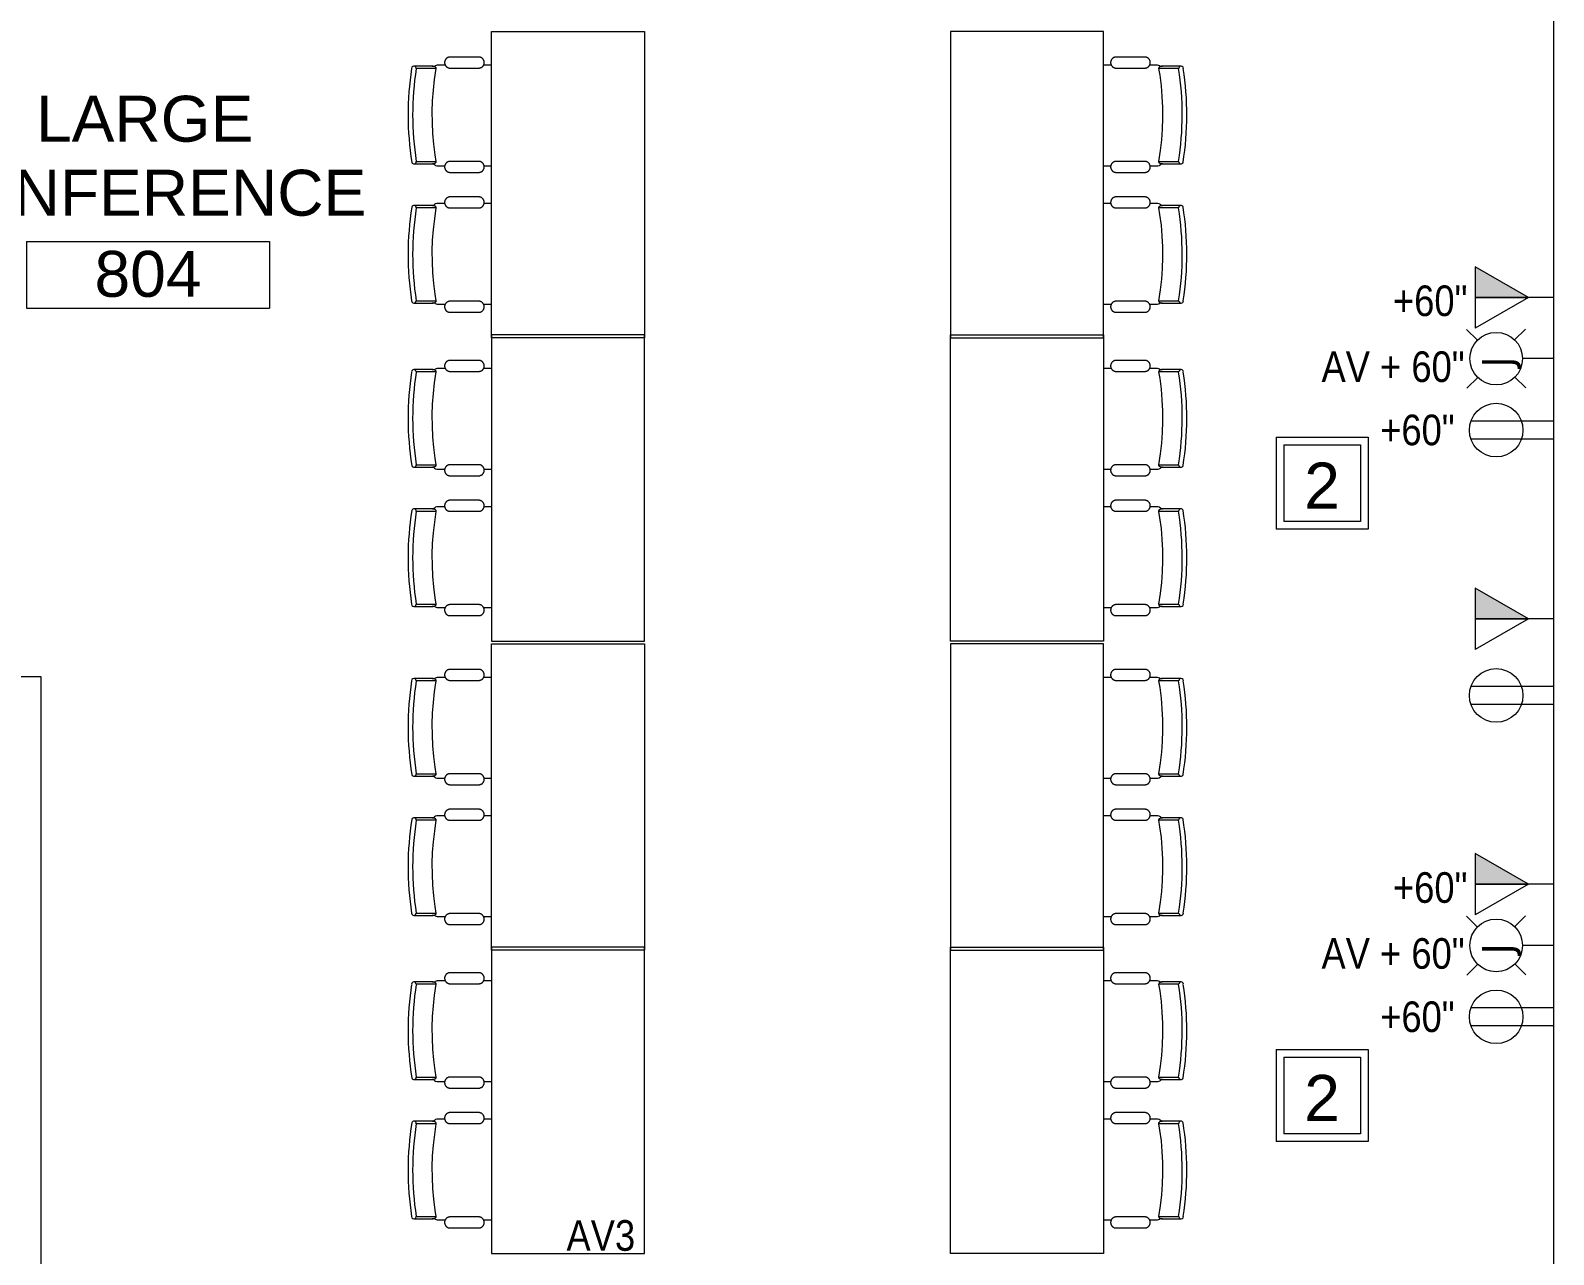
# Model space of a CAD drawing. Header units: inches. Extents: x 1 to 4637, y -664 to 702.
# Drawn here: x 3027.7 to 3326.3, y -540.5 to -300.6 of the extents above; entities that cross this region are included whole.
import ezdxf

# ---------------------------------------------------------------- set-up
doc = ezdxf.new("R2010")
doc.units = ezdxf.units.IN
doc.header["$MEASUREMENT"] = 0
for name, color, linetype, lineweight in [('A-ANNO-NOTE', 131, 'Continuous', 20), ('A-AREA-IDEN', 2, 'Continuous', 20), ('E-COMM-IDEN', 2, 'Continuous', 9), ('E-ELEC-FIXT-IDEN', 2, 'Continuous', 9), ('I-FURN', 30, 'Continuous', 9), ('I-WALL', 2, 'Continuous', 9)]:
    doc.layers.add(name, color=color, linetype=linetype, lineweight=lineweight)
doc.styles.add('Arial', font='arial.ttf', dxfattribs={"height": 9})
doc.styles.add('Arial_2', font='arial.ttf', dxfattribs={"width": 0.85, "height": 6})
doc.styles.add('Tahoma', font='tahoma.ttf', dxfattribs={"height": 6})

# ---------------------------------------------------------------- blocks, each defined once
blk = doc.blocks.new('Combo - Training Table Chairs - 60x30 - Combo - Training Table Chairs - 60x30-1933845-New Construction - Tel_Data_Elec Plan')
at = {"layer": 'I-FURN'}
for p, q in [((-30, -15), (-30, 15)), ((-30, 15), (30, 15)), ((30, 15), (30, -15)), ((30, -15), (-30, -15)), ((-25.01, -17.49), (-25.01, -23.1)), ((-23.41, -15), (-23.41, -16.54)), ((-22.84, -23.1), (-22.84, -17.49)), ((-4.56, -17.49), (-4.56, -23.1)), ((-3.67, -16.43), (-3.67, -15)), ((-2.4, -23.1), (-2.4, -17.49)), ((2.4, -17.49), (2.4, -23.1)), ((3.67, -15), (3.67, -16.43)), ((4.56, -23.1), (4.56, -17.49)), ((22.84, -17.49), (22.84, -23.1)), ((23.41, -16.54), (23.41, -15)), ((25.01, -23.1), (25.01, -17.49)), ((-23.41, -24.04), (-23.41, -25.41)), ((-22.74, -25.89), (-22.74, -29.75)), ((-4.57, -29.74), (-4.57, -25.87)), ((-3.67, -25.41), (-3.67, -24.16)), ((3.67, -24.16), (3.67, -25.41)), ((4.57, -25.87), (4.57, -29.74)), ((22.74, -29.75), (22.74, -25.89)), ((23.41, -25.41), (23.41, -24.04))]:
    blk.add_line(p, q, dxfattribs=at)
at = {"layer": 'I-FURN', "flags": 128}
for points in [[(-22.84, -17.49), (-22.84, -17.45), (-22.85, -17.4), (-22.85, -17.36), (-22.86, -17.32), (-22.87, -17.27), (-22.87, -17.23), (-22.89, -17.19), (-22.9, -17.15), (-22.91, -17.11), (-22.93, -17.07), (-22.95, -17.03), (-22.97, -16.99), (-22.99, -16.95), (-23.01, -16.91), (-23.03, -16.88), (-23.06, -16.84), (-23.08, -16.81), (-23.11, -16.78), (-23.14, -16.74), (-23.17, -16.71), (-23.2, -16.68), (-23.24, -16.65), (-23.27, -16.63), (-23.31, -16.6), (-23.34, -16.58), (-23.38, -16.56), (-23.42, -16.53), (-23.46, -16.51), (-23.49, -16.5), (-23.53, -16.48), (-23.58, -16.46), (-23.62, -16.45), (-23.66, -16.44), (-23.7, -16.43), (-23.74, -16.42), (-23.79, -16.42), (-23.83, -16.41), (-23.87, -16.41), (-23.92, -16.41), (-23.96, -16.41), (-24, -16.41), (-24.05, -16.41), (-24.09, -16.42), (-24.13, -16.43), (-24.17, -16.43), (-24.22, -16.45), (-24.26, -16.46), (-24.3, -16.47), (-24.34, -16.49), (-24.38, -16.5), (-24.42, -16.52), (-24.46, -16.54), (-24.49, -16.57), (-24.53, -16.59), (-24.57, -16.61), (-24.6, -16.64), (-24.63, -16.67), (-24.67, -16.7), (-24.7, -16.73), (-24.73, -16.76), (-24.76, -16.79), (-24.78, -16.82), (-24.81, -16.86), (-24.83, -16.89), (-24.86, -16.93), (-24.88, -16.97), (-24.9, -17.01), (-24.92, -17.05), (-24.93, -17.09), (-24.95, -17.13), (-24.96, -17.17), (-24.97, -17.21), (-24.99, -17.25), (-24.99, -17.29), (-25, -17.34), (-25.01, -17.38), (-25.01, -17.42), (-25.01, -17.47), (-25.01, -17.49)], [(-2.4, -17.49), (-2.4, -17.45), (-2.4, -17.4), (-2.41, -17.36), (-2.41, -17.32), (-2.42, -17.28), (-2.43, -17.23), (-2.44, -17.19), (-2.45, -17.15), (-2.47, -17.11), (-2.49, -17.07), (-2.5, -17.03), (-2.52, -16.99), (-2.54, -16.95), (-2.57, -16.92), (-2.59, -16.88), (-2.61, -16.84), (-2.64, -16.81), (-2.67, -16.78), (-2.7, -16.74), (-2.73, -16.71), (-2.76, -16.68), (-2.79, -16.66), (-2.83, -16.63), (-2.86, -16.6), (-2.9, -16.58), (-2.93, -16.56), (-2.97, -16.54), (-3.01, -16.52), (-3.05, -16.5), (-3.09, -16.48), (-3.13, -16.47), (-3.17, -16.45), (-3.21, -16.44), (-3.26, -16.43), (-3.3, -16.42), (-3.34, -16.42), (-3.38, -16.41), (-3.43, -16.41), (-3.47, -16.41), (-3.51, -16.41), (-3.56, -16.41), (-3.6, -16.41), (-3.64, -16.42), (-3.69, -16.43), (-3.73, -16.44), (-3.77, -16.45), (-3.81, -16.46), (-3.85, -16.47), (-3.89, -16.49), (-3.93, -16.51), (-3.97, -16.52), (-4.01, -16.55), (-4.05, -16.57), (-4.08, -16.59), (-4.12, -16.62), (-4.15, -16.64), (-4.19, -16.67), (-4.22, -16.7), (-4.25, -16.73), (-4.28, -16.76), (-4.31, -16.79), (-4.34, -16.83), (-4.36, -16.86), (-4.39, -16.9), (-4.41, -16.93), (-4.43, -16.97), (-4.45, -17.01), (-4.47, -17.05), (-4.49, -17.09), (-4.5, -17.13), (-4.52, -17.17), (-4.53, -17.21), (-4.54, -17.25), (-4.55, -17.29), (-4.55, -17.34), (-4.56, -17.38), (-4.56, -17.42), (-4.56, -17.47), (-4.56, -17.49)], [(4.56, -17.49), (4.56, -17.45), (4.56, -17.4), (4.56, -17.36), (4.55, -17.32), (4.54, -17.28), (4.53, -17.23), (4.52, -17.19), (4.51, -17.15), (4.49, -17.11), (4.48, -17.07), (4.46, -17.03), (4.44, -16.99), (4.42, -16.95), (4.4, -16.92), (4.38, -16.88), (4.35, -16.84), (4.32, -16.81), (4.3, -16.78), (4.27, -16.74), (4.24, -16.71), (4.2, -16.68), (4.17, -16.66), (4.14, -16.63), (4.1, -16.6), (4.07, -16.58), (4.03, -16.56), (3.99, -16.54), (3.95, -16.52), (3.91, -16.5), (3.87, -16.48), (3.83, -16.47), (3.79, -16.45), (3.75, -16.44), (3.71, -16.43), (3.67, -16.42), (3.62, -16.42), (3.58, -16.41), (3.54, -16.41), (3.49, -16.41), (3.45, -16.41), (3.41, -16.41), (3.36, -16.41), (3.32, -16.42), (3.28, -16.43), (3.24, -16.44), (3.19, -16.45), (3.15, -16.46), (3.11, -16.47), (3.07, -16.49), (3.03, -16.51), (2.99, -16.52), (2.95, -16.55), (2.92, -16.57), (2.88, -16.59), (2.85, -16.62), (2.81, -16.64), (2.78, -16.67), (2.75, -16.7), (2.71, -16.73), (2.68, -16.76), (2.66, -16.79), (2.63, -16.83), (2.6, -16.86), (2.58, -16.9), (2.55, -16.93), (2.53, -16.97), (2.51, -17.01), (2.49, -17.05), (2.48, -17.09), (2.46, -17.13), (2.45, -17.17), (2.44, -17.21), (2.43, -17.25), (2.42, -17.29), (2.41, -17.34), (2.41, -17.38), (2.4, -17.42), (2.4, -17.47), (2.4, -17.49)], [(25.01, -17.49), (25.01, -17.45), (25.01, -17.4), (25, -17.36), (25, -17.32), (24.99, -17.27), (24.98, -17.23), (24.97, -17.19), (24.96, -17.15), (24.94, -17.11), (24.93, -17.07), (24.91, -17.03), (24.89, -16.99), (24.87, -16.95), (24.85, -16.91), (24.82, -16.88), (24.8, -16.84), (24.77, -16.81), (24.74, -16.78), (24.71, -16.74), (24.68, -16.71), (24.65, -16.68), (24.62, -16.65), (24.58, -16.63), (24.55, -16.6), (24.51, -16.58), (24.48, -16.56), (24.44, -16.53), (24.4, -16.51), (24.36, -16.5), (24.32, -16.48), (24.28, -16.46), (24.24, -16.45), (24.2, -16.44), (24.15, -16.43), (24.11, -16.42), (24.07, -16.42), (24.03, -16.41), (23.98, -16.41), (23.94, -16.41), (23.9, -16.41), (23.85, -16.41), (23.81, -16.41), (23.77, -16.42), (23.72, -16.43), (23.68, -16.43), (23.64, -16.45), (23.6, -16.46), (23.56, -16.47), (23.52, -16.49), (23.48, -16.5), (23.44, -16.52), (23.4, -16.54), (23.36, -16.57), (23.33, -16.59), (23.29, -16.61), (23.26, -16.64), (23.22, -16.67), (23.19, -16.7), (23.16, -16.73), (23.13, -16.76), (23.1, -16.79), (23.07, -16.82), (23.05, -16.86), (23.02, -16.89), (23, -16.93), (22.98, -16.97), (22.96, -17.01), (22.94, -17.05), (22.92, -17.09), (22.91, -17.13), (22.89, -17.17), (22.88, -17.21), (22.87, -17.25), (22.86, -17.29), (22.85, -17.34), (22.85, -17.38), (22.85, -17.42), (22.84, -17.47), (22.84, -17.49)], [(-25.01, -23.1), (-25.01, -23.14), (-25.01, -23.19), (-25, -23.23), (-25, -23.27), (-24.99, -23.31), (-24.98, -23.36), (-24.97, -23.4), (-24.96, -23.44), (-24.94, -23.48), (-24.93, -23.52), (-24.91, -23.56), (-24.89, -23.6), (-24.87, -23.64), (-24.85, -23.67), (-24.82, -23.71), (-24.8, -23.75), (-24.77, -23.78), (-24.74, -23.81), (-24.71, -23.85), (-24.68, -23.88), (-24.65, -23.91), (-24.62, -23.93), (-24.58, -23.96), (-24.55, -23.99), (-24.51, -24.01), (-24.48, -24.03), (-24.44, -24.05), (-24.4, -24.07), (-24.36, -24.09), (-24.32, -24.11), (-24.28, -24.12), (-24.24, -24.14), (-24.2, -24.15), (-24.15, -24.16), (-24.11, -24.17), (-24.07, -24.17), (-24.03, -24.18), (-23.98, -24.18), (-23.94, -24.18), (-23.9, -24.18), (-23.85, -24.18), (-23.81, -24.18), (-23.77, -24.17), (-23.72, -24.16), (-23.68, -24.15), (-23.64, -24.14), (-23.6, -24.13), (-23.56, -24.12), (-23.52, -24.1), (-23.48, -24.08), (-23.44, -24.07), (-23.4, -24.04), (-23.36, -24.02), (-23.33, -24), (-23.29, -23.97), (-23.26, -23.95), (-23.22, -23.92), (-23.19, -23.89), (-23.16, -23.86), (-23.13, -23.83), (-23.1, -23.8), (-23.07, -23.76), (-23.05, -23.73), (-23.02, -23.69), (-23, -23.66), (-22.98, -23.62), (-22.96, -23.58), (-22.94, -23.54), (-22.92, -23.5), (-22.91, -23.46), (-22.89, -23.42), (-22.88, -23.38), (-22.87, -23.34), (-22.86, -23.29), (-22.85, -23.25), (-22.85, -23.21), (-22.85, -23.17), (-22.84, -23.12), (-22.84, -23.1)], [(-4.56, -23.1), (-4.56, -23.14), (-4.56, -23.18), (-4.56, -23.23), (-4.55, -23.27), (-4.54, -23.31), (-4.53, -23.36), (-4.52, -23.4), (-4.51, -23.44), (-4.49, -23.48), (-4.48, -23.52), (-4.46, -23.56), (-4.44, -23.6), (-4.42, -23.64), (-4.4, -23.67), (-4.38, -23.71), (-4.35, -23.74), (-4.32, -23.78), (-4.3, -23.81), (-4.27, -23.84), (-4.24, -23.87), (-4.2, -23.9), (-4.17, -23.93), (-4.14, -23.96), (-4.1, -23.98), (-4.07, -24.01), (-4.03, -24.03), (-3.99, -24.05), (-3.95, -24.07), (-3.91, -24.09), (-3.87, -24.11), (-3.83, -24.12), (-3.79, -24.14), (-3.75, -24.15), (-3.71, -24.16), (-3.67, -24.16), (-3.62, -24.17), (-3.58, -24.18), (-3.54, -24.18), (-3.49, -24.18), (-3.45, -24.18), (-3.41, -24.18), (-3.36, -24.17), (-3.32, -24.17), (-3.28, -24.16), (-3.24, -24.15), (-3.19, -24.14), (-3.15, -24.13), (-3.11, -24.12), (-3.07, -24.1), (-3.03, -24.08), (-2.99, -24.06), (-2.95, -24.04), (-2.92, -24.02), (-2.88, -24), (-2.85, -23.97), (-2.81, -23.95), (-2.78, -23.92), (-2.75, -23.89), (-2.71, -23.86), (-2.68, -23.83), (-2.66, -23.8), (-2.63, -23.76), (-2.6, -23.73), (-2.58, -23.69), (-2.55, -23.66), (-2.53, -23.62), (-2.51, -23.58), (-2.49, -23.54), (-2.48, -23.5), (-2.46, -23.46), (-2.45, -23.42), (-2.44, -23.38), (-2.43, -23.34), (-2.42, -23.29), (-2.41, -23.25), (-2.41, -23.21), (-2.4, -23.16), (-2.4, -23.12), (-2.4, -23.1)], [(2.4, -23.1), (2.4, -23.14), (2.4, -23.18), (2.41, -23.23), (2.41, -23.27), (2.42, -23.31), (2.43, -23.36), (2.44, -23.4), (2.45, -23.44), (2.47, -23.48), (2.49, -23.52), (2.5, -23.56), (2.52, -23.6), (2.54, -23.64), (2.57, -23.67), (2.59, -23.71), (2.61, -23.74), (2.64, -23.78), (2.67, -23.81), (2.7, -23.84), (2.73, -23.87), (2.76, -23.9), (2.79, -23.93), (2.83, -23.96), (2.86, -23.98), (2.9, -24.01), (2.93, -24.03), (2.97, -24.05), (3.01, -24.07), (3.05, -24.09), (3.09, -24.11), (3.13, -24.12), (3.17, -24.14), (3.21, -24.15), (3.26, -24.16), (3.3, -24.16), (3.34, -24.17), (3.38, -24.18), (3.43, -24.18), (3.47, -24.18), (3.51, -24.18), (3.56, -24.18), (3.6, -24.17), (3.64, -24.17), (3.69, -24.16), (3.73, -24.15), (3.77, -24.14), (3.81, -24.13), (3.85, -24.12), (3.89, -24.1), (3.93, -24.08), (3.97, -24.06), (4.01, -24.04), (4.05, -24.02), (4.08, -24), (4.12, -23.97), (4.15, -23.95), (4.19, -23.92), (4.22, -23.89), (4.25, -23.86), (4.28, -23.83), (4.31, -23.8), (4.34, -23.76), (4.36, -23.73), (4.39, -23.69), (4.41, -23.66), (4.43, -23.62), (4.45, -23.58), (4.47, -23.54), (4.49, -23.5), (4.5, -23.46), (4.52, -23.42), (4.53, -23.38), (4.54, -23.34), (4.55, -23.29), (4.55, -23.25), (4.56, -23.21), (4.56, -23.16), (4.56, -23.12), (4.56, -23.1)], [(22.84, -23.1), (22.84, -23.14), (22.85, -23.19), (22.85, -23.23), (22.86, -23.27), (22.87, -23.31), (22.87, -23.36), (22.89, -23.4), (22.9, -23.44), (22.91, -23.48), (22.93, -23.52), (22.95, -23.56), (22.97, -23.6), (22.99, -23.64), (23.01, -23.67), (23.03, -23.71), (23.06, -23.75), (23.08, -23.78), (23.11, -23.81), (23.14, -23.85), (23.17, -23.88), (23.2, -23.91), (23.24, -23.93), (23.27, -23.96), (23.31, -23.99), (23.34, -24.01), (23.38, -24.03), (23.42, -24.05), (23.46, -24.07), (23.49, -24.09), (23.53, -24.11), (23.58, -24.12), (23.62, -24.14), (23.66, -24.15), (23.7, -24.16), (23.74, -24.17), (23.79, -24.17), (23.83, -24.18), (23.87, -24.18), (23.92, -24.18), (23.96, -24.18), (24, -24.18), (24.05, -24.18), (24.09, -24.17), (24.13, -24.16), (24.17, -24.15), (24.22, -24.14), (24.26, -24.13), (24.3, -24.12), (24.34, -24.1), (24.38, -24.08), (24.42, -24.07), (24.46, -24.04), (24.49, -24.02), (24.53, -24), (24.57, -23.97), (24.6, -23.95), (24.63, -23.92), (24.67, -23.89), (24.7, -23.86), (24.73, -23.83), (24.76, -23.8), (24.78, -23.76), (24.81, -23.73), (24.83, -23.69), (24.86, -23.66), (24.88, -23.62), (24.9, -23.58), (24.92, -23.54), (24.93, -23.5), (24.95, -23.46), (24.96, -23.42), (24.97, -23.38), (24.99, -23.34), (24.99, -23.29), (25, -23.25), (25.01, -23.21), (25.01, -23.17), (25.01, -23.12), (25.01, -23.1)], [(-23.25, -26.4), (-23.25, -26.38), (-23.25, -26.36), (-23.24, -26.34), (-23.24, -26.32), (-23.24, -26.3), (-23.23, -26.28), (-23.23, -26.26), (-23.22, -26.24), (-23.22, -26.22), (-23.21, -26.2), (-23.2, -26.18), (-23.19, -26.16), (-23.18, -26.14), (-23.17, -26.13), (-23.16, -26.11), (-23.15, -26.09), (-23.13, -26.08), (-23.12, -26.06), (-23.11, -26.05), (-23.09, -26.03), (-23.08, -26.02), (-23.06, -26), (-23.05, -25.99), (-23.03, -25.98), (-23.01, -25.97), (-23, -25.96), (-22.98, -25.95), (-22.96, -25.94), (-22.94, -25.93), (-22.92, -25.92), (-22.91, -25.92), (-22.89, -25.91), (-22.87, -25.9), (-22.85, -25.9), (-22.83, -25.9), (-22.81, -25.89), (-22.79, -25.89), (-22.77, -25.89), (-22.75, -25.89), (-22.74, -25.89)], [(-23.25, -26.6), (-23.25, -26.47), (-23.25, -26.41), (-23.25, -26.4)], [(-23.25, -26.4), (-23.25, -26.43), (-23.25, -26.52), (-23.25, -26.67), (-23.25, -26.88), (-23.25, -27.15), (-23.25, -27.48), (-23.25, -27.87), (-23.25, -28.32), (-23.25, -28.83), (-23.25, -29.39), (-23.25, -30.01), (-23.25, -30.21)], [(-22.74, -25.89), (-20.64, -26.21), (-18.53, -26.44), (-16.41, -26.59), (-14.29, -26.66), (-12.17, -26.64), (-10.05, -26.54), (-7.93, -26.35), (-5.82, -26.08), (-4.57, -25.87)], [(-4.57, -25.87), (-4.55, -25.87), (-4.53, -25.87), (-4.51, -25.88), (-4.49, -25.88), (-4.47, -25.88), (-4.45, -25.89), (-4.43, -25.89), (-4.41, -25.9), (-4.39, -25.9), (-4.37, -25.91), (-4.35, -25.92), (-4.34, -25.93), (-4.32, -25.94), (-4.3, -25.95), (-4.28, -25.96), (-4.27, -25.97), (-4.25, -25.98), (-4.24, -26), (-4.22, -26.01), (-4.21, -26.03), (-4.19, -26.04), (-4.18, -26.06), (-4.17, -26.07), (-4.15, -26.09), (-4.14, -26.1), (-4.13, -26.12), (-4.12, -26.14), (-4.11, -26.16), (-4.1, -26.18), (-4.1, -26.19), (-4.09, -26.21), (-4.08, -26.23), (-4.08, -26.25), (-4.07, -26.27), (-4.07, -26.29), (-4.07, -26.31), (-4.06, -26.33), (-4.06, -26.35), (-4.06, -26.37), (-4.06, -26.38)], [(-4.06, -30.19), (-4.06, -29.56), (-4.06, -28.98), (-4.06, -28.45), (-4.06, -27.99), (-4.06, -27.58), (-4.06, -27.23), (-4.06, -26.94), (-4.06, -26.71), (-4.06, -26.54), (-4.06, -26.43), (-4.06, -26.38), (-4.06, -26.38)], [(-4.06, -26.38), (-4.06, -26.41), (-4.06, -26.5), (-4.06, -26.58)], [(4.06, -26.38), (4.06, -26.36), (4.06, -26.34), (4.07, -26.32), (4.07, -26.3), (4.07, -26.28), (4.08, -26.26), (4.08, -26.24), (4.09, -26.22), (4.1, -26.2), (4.1, -26.18), (4.11, -26.16), (4.12, -26.14), (4.13, -26.13), (4.14, -26.11), (4.15, -26.09), (4.16, -26.08), (4.18, -26.06), (4.19, -26.04), (4.2, -26.03), (4.22, -26.01), (4.23, -26), (4.25, -25.99), (4.26, -25.98), (4.28, -25.96), (4.3, -25.95), (4.31, -25.94), (4.33, -25.93), (4.35, -25.92), (4.37, -25.91), (4.39, -25.91), (4.41, -25.9), (4.42, -25.89), (4.44, -25.89), (4.46, -25.88), (4.48, -25.88), (4.5, -25.88), (4.52, -25.87), (4.54, -25.87), (4.56, -25.87), (4.57, -25.87)], [(4.06, -26.58), (4.06, -26.45), (4.06, -26.39), (4.06, -26.38)], [(4.06, -26.38), (4.06, -26.41), (4.06, -26.5), (4.06, -26.65), (4.06, -26.86), (4.06, -27.13), (4.06, -27.47), (4.06, -27.86), (4.06, -28.3), (4.06, -28.81), (4.06, -29.37), (4.06, -29.99), (4.06, -30.19)], [(4.57, -25.87), (6.67, -26.19), (8.78, -26.43), (10.9, -26.59), (13.02, -26.66), (15.14, -26.64), (17.26, -26.54), (19.38, -26.36), (21.49, -26.09), (22.74, -25.89)], [(22.74, -25.89), (22.76, -25.89), (22.78, -25.89), (22.8, -25.89), (22.82, -25.9), (22.84, -25.9), (22.86, -25.9), (22.88, -25.91), (22.9, -25.91), (22.92, -25.92), (22.94, -25.93), (22.96, -25.94), (22.97, -25.95), (22.99, -25.96), (23.01, -25.97), (23.03, -25.98), (23.04, -25.99), (23.06, -26), (23.07, -26.01), (23.09, -26.03), (23.1, -26.04), (23.12, -26.06), (23.13, -26.07), (23.14, -26.09), (23.16, -26.1), (23.17, -26.12), (23.18, -26.14), (23.19, -26.16), (23.2, -26.17), (23.21, -26.19), (23.21, -26.21), (23.22, -26.23), (23.23, -26.25), (23.23, -26.27), (23.24, -26.29), (23.24, -26.31), (23.24, -26.33), (23.25, -26.35), (23.25, -26.37), (23.25, -26.39), (23.25, -26.4)], [(23.25, -30.21), (23.25, -29.57), (23.25, -28.99), (23.25, -28.47), (23.25, -28), (23.25, -27.6), (23.25, -27.25), (23.25, -26.96), (23.25, -26.73), (23.25, -26.56), (23.25, -26.45), (23.25, -26.4), (23.25, -26.4)], [(23.25, -26.4), (23.25, -26.43), (23.25, -26.52), (23.25, -26.6)]]:
    blk.add_lwpolyline(points, dxfattribs=at)
at = {"layer": 'I-FURN'}
for centre, start, end in [((-22.09, -25.41), 180, 215.7227), ((-4.99, -25.41), 312.1873, 360), ((4.99, -25.41), 180, 227.8127), ((22.09, -25.41), 324.2773, 0)]:
    blk.add_arc(centre, 1.32, start, end, dxfattribs=at)
for centre, major_axis, ratio, start_param, end_param in [((-22.74, -26.6), (0.507, 0), 0.99468, 2.879793, 3.141593), ((-4.57, -26.58), (0.507, 0), 0.99468, 6.13762, 6.327242), ((4.57, -26.58), (0.507, 0), 0.99468, 3.097536, 3.287158), ((22.74, -26.6), (0.507, 0), 0.99468, 0, 0.261799), ((-22.74, -30.21), (-0.507, 0), 0.899459, 4.712389, 7.853982), ((-13.7, 17.31), (53.09, 0), 0.899459, 4.541367, 4.885303), ((-4.57, -30.19), (0.507, 0), 0.899459, 5.054959, 7.853982), ((4.57, -30.19), (0.507, 0), 0.899459, 1.570796, 4.369819), ((13.7, 17.31), (53.09, 0), 0.899459, 4.539475, 4.883411), ((22.74, -30.21), (0.507, 0), 0.899459, 4.712389, 7.853982), ((-13.7, 17.31), (54.09, 0), 0.899459, 4.544559, 4.885273), ((13.7, 17.31), (54.09, 0), 0.899459, 4.539505, 4.880219)]:
    blk.add_ellipse(centre, major_axis=major_axis, ratio=ratio, start_param=start_param, end_param=end_param, dxfattribs=at)
blk = doc.blocks.new('Combo - Training Table Chairs - 60x30 - Combo - Training Table Chairs - 60x30-2409153-New Construction - Tel_Data_Elec Plan')
at = {"layer": 'I-FURN'}
for p, q in [((-22.74, 29.75), (-22.74, 25.89)), ((-4.57, 25.87), (-4.57, 29.74)), ((4.57, 29.74), (4.57, 25.87)), ((22.74, 25.89), (22.74, 29.75)), ((-23.41, 25.41), (-23.41, 24.04)), ((-3.67, 24.16), (-3.67, 25.41)), ((3.67, 25.41), (3.67, 24.16)), ((23.41, 24.04), (23.41, 25.41)), ((-25.01, 23.1), (-25.01, 17.49)), ((-22.84, 17.49), (-22.84, 23.1)), ((-4.56, 23.1), (-4.56, 17.49)), ((-2.4, 17.49), (-2.4, 23.1)), ((2.4, 23.1), (2.4, 17.49)), ((4.56, 17.49), (4.56, 23.1)), ((22.84, 23.1), (22.84, 17.49)), ((25.01, 17.49), (25.01, 23.1)), ((30, 15), (-30, 15)), ((-30, 15), (-30, -15)), ((-23.41, 16.54), (-23.41, 15)), ((-3.67, 15), (-3.67, 16.43)), ((3.67, 16.43), (3.67, 15)), ((23.41, 15), (23.41, 16.54)), ((30, -15), (30, 15)), ((-30, -15), (30, -15))]:
    blk.add_line(p, q, dxfattribs=at)
at = {"layer": 'I-FURN', "flags": 128}
for points in [[(-23.25, 30.21), (-23.25, 29.57), (-23.25, 28.99), (-23.25, 28.47), (-23.25, 28), (-23.25, 27.6), (-23.25, 27.25), (-23.25, 26.96), (-23.25, 26.73), (-23.25, 26.56), (-23.25, 26.45), (-23.25, 26.4), (-23.25, 26.4)], [(-4.06, 26.38), (-4.06, 26.41), (-4.06, 26.5), (-4.06, 26.65), (-4.06, 26.86), (-4.06, 27.13), (-4.06, 27.47), (-4.06, 27.86), (-4.06, 28.3), (-4.06, 28.81), (-4.06, 29.37), (-4.06, 29.99), (-4.06, 30.19)], [(4.06, 30.19), (4.06, 29.56), (4.06, 28.98), (4.06, 28.45), (4.06, 27.99), (4.06, 27.58), (4.06, 27.23), (4.06, 26.94), (4.06, 26.71), (4.06, 26.54), (4.06, 26.43), (4.06, 26.38), (4.06, 26.38)], [(23.25, 26.4), (23.25, 26.43), (23.25, 26.52), (23.25, 26.67), (23.25, 26.88), (23.25, 27.15), (23.25, 27.48), (23.25, 27.87), (23.25, 28.32), (23.25, 28.83), (23.25, 29.39), (23.25, 30.01), (23.25, 30.21)], [(-22.84, 23.1), (-22.84, 23.14), (-22.85, 23.19), (-22.85, 23.23), (-22.86, 23.27), (-22.87, 23.31), (-22.87, 23.36), (-22.89, 23.4), (-22.9, 23.44), (-22.91, 23.48), (-22.93, 23.52), (-22.95, 23.56), (-22.97, 23.6), (-22.99, 23.64), (-23.01, 23.67), (-23.03, 23.71), (-23.06, 23.75), (-23.08, 23.78), (-23.11, 23.81), (-23.14, 23.85), (-23.17, 23.88), (-23.2, 23.91), (-23.24, 23.93), (-23.27, 23.96), (-23.31, 23.99), (-23.34, 24.01), (-23.38, 24.03), (-23.42, 24.05), (-23.46, 24.07), (-23.49, 24.09), (-23.53, 24.11), (-23.58, 24.12), (-23.62, 24.14), (-23.66, 24.15), (-23.7, 24.16), (-23.74, 24.17), (-23.79, 24.17), (-23.83, 24.18), (-23.87, 24.18), (-23.92, 24.18), (-23.96, 24.18), (-24, 24.18), (-24.05, 24.18), (-24.09, 24.17), (-24.13, 24.16), (-24.17, 24.15), (-24.22, 24.14), (-24.26, 24.13), (-24.3, 24.12), (-24.34, 24.1), (-24.38, 24.08), (-24.42, 24.07), (-24.46, 24.04), (-24.49, 24.02), (-24.53, 24), (-24.57, 23.97), (-24.6, 23.95), (-24.63, 23.92), (-24.67, 23.89), (-24.7, 23.86), (-24.73, 23.83), (-24.76, 23.8), (-24.78, 23.76), (-24.81, 23.73), (-24.83, 23.69), (-24.86, 23.66), (-24.88, 23.62), (-24.9, 23.58), (-24.92, 23.54), (-24.93, 23.5), (-24.95, 23.46), (-24.96, 23.42), (-24.97, 23.38), (-24.99, 23.34), (-24.99, 23.29), (-25, 23.25), (-25.01, 23.21), (-25.01, 23.17), (-25.01, 23.12), (-25.01, 23.1)], [(-23.25, 26.4), (-23.25, 26.43), (-23.25, 26.52), (-23.25, 26.6)], [(-22.74, 25.89), (-22.76, 25.89), (-22.78, 25.89), (-22.8, 25.89), (-22.82, 25.9), (-22.84, 25.9), (-22.86, 25.9), (-22.88, 25.91), (-22.9, 25.91), (-22.92, 25.92), (-22.94, 25.93), (-22.96, 25.94), (-22.97, 25.95), (-22.99, 25.96), (-23.01, 25.97), (-23.03, 25.98), (-23.04, 25.99), (-23.06, 26), (-23.07, 26.01), (-23.09, 26.03), (-23.1, 26.04), (-23.12, 26.06), (-23.13, 26.07), (-23.14, 26.09), (-23.16, 26.1), (-23.17, 26.12), (-23.18, 26.14), (-23.19, 26.16), (-23.2, 26.17), (-23.21, 26.19), (-23.21, 26.21), (-23.22, 26.23), (-23.23, 26.25), (-23.23, 26.27), (-23.24, 26.29), (-23.24, 26.31), (-23.24, 26.33), (-23.25, 26.35), (-23.25, 26.37), (-23.25, 26.39), (-23.25, 26.4)], [(-4.57, 25.87), (-6.67, 26.19), (-8.78, 26.43), (-10.9, 26.59), (-13.02, 26.66), (-15.14, 26.64), (-17.26, 26.54), (-19.38, 26.36), (-21.49, 26.09), (-22.74, 25.89)], [(-4.06, 26.38), (-4.06, 26.36), (-4.06, 26.34), (-4.07, 26.32), (-4.07, 26.3), (-4.07, 26.28), (-4.08, 26.26), (-4.08, 26.24), (-4.09, 26.22), (-4.1, 26.2), (-4.1, 26.18), (-4.11, 26.16), (-4.12, 26.14), (-4.13, 26.13), (-4.14, 26.11), (-4.15, 26.09), (-4.16, 26.08), (-4.18, 26.06), (-4.19, 26.04), (-4.2, 26.03), (-4.22, 26.01), (-4.23, 26), (-4.25, 25.99), (-4.26, 25.98), (-4.28, 25.96), (-4.3, 25.95), (-4.31, 25.94), (-4.33, 25.93), (-4.35, 25.92), (-4.37, 25.91), (-4.39, 25.91), (-4.41, 25.9), (-4.42, 25.89), (-4.44, 25.89), (-4.46, 25.88), (-4.48, 25.88), (-4.5, 25.88), (-4.52, 25.87), (-4.54, 25.87), (-4.56, 25.87), (-4.57, 25.87)], [(-2.4, 23.1), (-2.4, 23.14), (-2.4, 23.18), (-2.41, 23.23), (-2.41, 23.27), (-2.42, 23.31), (-2.43, 23.36), (-2.44, 23.4), (-2.45, 23.44), (-2.47, 23.48), (-2.49, 23.52), (-2.5, 23.56), (-2.52, 23.6), (-2.54, 23.64), (-2.57, 23.67), (-2.59, 23.71), (-2.61, 23.74), (-2.64, 23.78), (-2.67, 23.81), (-2.7, 23.84), (-2.73, 23.87), (-2.76, 23.9), (-2.79, 23.93), (-2.83, 23.96), (-2.86, 23.98), (-2.9, 24.01), (-2.93, 24.03), (-2.97, 24.05), (-3.01, 24.07), (-3.05, 24.09), (-3.09, 24.11), (-3.13, 24.12), (-3.17, 24.14), (-3.21, 24.15), (-3.26, 24.16), (-3.3, 24.16), (-3.34, 24.17), (-3.38, 24.18), (-3.43, 24.18), (-3.47, 24.18), (-3.51, 24.18), (-3.56, 24.18), (-3.6, 24.17), (-3.64, 24.17), (-3.69, 24.16), (-3.73, 24.15), (-3.77, 24.14), (-3.81, 24.13), (-3.85, 24.12), (-3.89, 24.1), (-3.93, 24.08), (-3.97, 24.06), (-4.01, 24.04), (-4.05, 24.02), (-4.08, 24), (-4.12, 23.97), (-4.15, 23.95), (-4.19, 23.92), (-4.22, 23.89), (-4.25, 23.86), (-4.28, 23.83), (-4.31, 23.8), (-4.34, 23.76), (-4.36, 23.73), (-4.39, 23.69), (-4.41, 23.66), (-4.43, 23.62), (-4.45, 23.58), (-4.47, 23.54), (-4.49, 23.5), (-4.5, 23.46), (-4.52, 23.42), (-4.53, 23.38), (-4.54, 23.34), (-4.55, 23.29), (-4.55, 23.25), (-4.56, 23.21), (-4.56, 23.16), (-4.56, 23.12), (-4.56, 23.1)], [(-4.06, 26.58), (-4.06, 26.45), (-4.06, 26.39), (-4.06, 26.38)], [(4.56, 23.1), (4.56, 23.14), (4.56, 23.18), (4.56, 23.23), (4.55, 23.27), (4.54, 23.31), (4.53, 23.36), (4.52, 23.4), (4.51, 23.44), (4.49, 23.48), (4.48, 23.52), (4.46, 23.56), (4.44, 23.6), (4.42, 23.64), (4.4, 23.67), (4.38, 23.71), (4.35, 23.74), (4.32, 23.78), (4.3, 23.81), (4.27, 23.84), (4.24, 23.87), (4.2, 23.9), (4.17, 23.93), (4.14, 23.96), (4.1, 23.98), (4.07, 24.01), (4.03, 24.03), (3.99, 24.05), (3.95, 24.07), (3.91, 24.09), (3.87, 24.11), (3.83, 24.12), (3.79, 24.14), (3.75, 24.15), (3.71, 24.16), (3.67, 24.16), (3.62, 24.17), (3.58, 24.18), (3.54, 24.18), (3.49, 24.18), (3.45, 24.18), (3.41, 24.18), (3.36, 24.17), (3.32, 24.17), (3.28, 24.16), (3.24, 24.15), (3.19, 24.14), (3.15, 24.13), (3.11, 24.12), (3.07, 24.1), (3.03, 24.08), (2.99, 24.06), (2.95, 24.04), (2.92, 24.02), (2.88, 24), (2.85, 23.97), (2.81, 23.95), (2.78, 23.92), (2.75, 23.89), (2.71, 23.86), (2.68, 23.83), (2.66, 23.8), (2.63, 23.76), (2.6, 23.73), (2.58, 23.69), (2.55, 23.66), (2.53, 23.62), (2.51, 23.58), (2.49, 23.54), (2.48, 23.5), (2.46, 23.46), (2.45, 23.42), (2.44, 23.38), (2.43, 23.34), (2.42, 23.29), (2.41, 23.25), (2.41, 23.21), (2.4, 23.16), (2.4, 23.12), (2.4, 23.1)], [(4.06, 26.38), (4.06, 26.41), (4.06, 26.5), (4.06, 26.58)], [(4.57, 25.87), (4.55, 25.87), (4.53, 25.87), (4.51, 25.88), (4.49, 25.88), (4.47, 25.88), (4.45, 25.89), (4.43, 25.89), (4.41, 25.9), (4.39, 25.9), (4.37, 25.91), (4.35, 25.92), (4.34, 25.93), (4.32, 25.94), (4.3, 25.95), (4.28, 25.96), (4.27, 25.97), (4.25, 25.98), (4.24, 26), (4.22, 26.01), (4.21, 26.03), (4.19, 26.04), (4.18, 26.06), (4.17, 26.07), (4.15, 26.09), (4.14, 26.1), (4.13, 26.12), (4.12, 26.14), (4.11, 26.16), (4.1, 26.18), (4.1, 26.19), (4.09, 26.21), (4.08, 26.23), (4.08, 26.25), (4.07, 26.27), (4.07, 26.29), (4.07, 26.31), (4.06, 26.33), (4.06, 26.35), (4.06, 26.37), (4.06, 26.38)], [(22.74, 25.89), (20.64, 26.21), (18.53, 26.44), (16.41, 26.59), (14.29, 26.66), (12.17, 26.64), (10.05, 26.54), (7.93, 26.35), (5.82, 26.08), (4.57, 25.87)], [(23.25, 26.4), (23.25, 26.38), (23.25, 26.36), (23.24, 26.34), (23.24, 26.32), (23.24, 26.3), (23.23, 26.28), (23.23, 26.26), (23.22, 26.24), (23.22, 26.22), (23.21, 26.2), (23.2, 26.18), (23.19, 26.16), (23.18, 26.14), (23.17, 26.13), (23.16, 26.11), (23.15, 26.09), (23.13, 26.08), (23.12, 26.06), (23.11, 26.05), (23.09, 26.03), (23.08, 26.02), (23.06, 26), (23.05, 25.99), (23.03, 25.98), (23.01, 25.97), (23, 25.96), (22.98, 25.95), (22.96, 25.94), (22.94, 25.93), (22.92, 25.92), (22.91, 25.92), (22.89, 25.91), (22.87, 25.9), (22.85, 25.9), (22.83, 25.9), (22.81, 25.89), (22.79, 25.89), (22.77, 25.89), (22.75, 25.89), (22.74, 25.89)], [(25.01, 23.1), (25.01, 23.14), (25.01, 23.19), (25, 23.23), (25, 23.27), (24.99, 23.31), (24.98, 23.36), (24.97, 23.4), (24.96, 23.44), (24.94, 23.48), (24.93, 23.52), (24.91, 23.56), (24.89, 23.6), (24.87, 23.64), (24.85, 23.67), (24.82, 23.71), (24.8, 23.75), (24.77, 23.78), (24.74, 23.81), (24.71, 23.85), (24.68, 23.88), (24.65, 23.91), (24.62, 23.93), (24.58, 23.96), (24.55, 23.99), (24.51, 24.01), (24.48, 24.03), (24.44, 24.05), (24.4, 24.07), (24.36, 24.09), (24.32, 24.11), (24.28, 24.12), (24.24, 24.14), (24.2, 24.15), (24.15, 24.16), (24.11, 24.17), (24.07, 24.17), (24.03, 24.18), (23.98, 24.18), (23.94, 24.18), (23.9, 24.18), (23.85, 24.18), (23.81, 24.18), (23.77, 24.17), (23.72, 24.16), (23.68, 24.15), (23.64, 24.14), (23.6, 24.13), (23.56, 24.12), (23.52, 24.1), (23.48, 24.08), (23.44, 24.07), (23.4, 24.04), (23.36, 24.02), (23.33, 24), (23.29, 23.97), (23.26, 23.95), (23.22, 23.92), (23.19, 23.89), (23.16, 23.86), (23.13, 23.83), (23.1, 23.8), (23.07, 23.76), (23.05, 23.73), (23.02, 23.69), (23, 23.66), (22.98, 23.62), (22.96, 23.58), (22.94, 23.54), (22.92, 23.5), (22.91, 23.46), (22.89, 23.42), (22.88, 23.38), (22.87, 23.34), (22.86, 23.29), (22.85, 23.25), (22.85, 23.21), (22.85, 23.17), (22.84, 23.12), (22.84, 23.1)], [(23.25, 26.6), (23.25, 26.47), (23.25, 26.41), (23.25, 26.4)], [(-25.01, 17.49), (-25.01, 17.45), (-25.01, 17.4), (-25, 17.36), (-25, 17.32), (-24.99, 17.27), (-24.98, 17.23), (-24.97, 17.19), (-24.96, 17.15), (-24.94, 17.11), (-24.93, 17.07), (-24.91, 17.03), (-24.89, 16.99), (-24.87, 16.95), (-24.85, 16.91), (-24.82, 16.88), (-24.8, 16.84), (-24.77, 16.81), (-24.74, 16.78), (-24.71, 16.74), (-24.68, 16.71), (-24.65, 16.68), (-24.62, 16.65), (-24.58, 16.63), (-24.55, 16.6), (-24.51, 16.58), (-24.48, 16.56), (-24.44, 16.53), (-24.4, 16.51), (-24.36, 16.5), (-24.32, 16.48), (-24.28, 16.46), (-24.24, 16.45), (-24.2, 16.44), (-24.15, 16.43), (-24.11, 16.42), (-24.07, 16.42), (-24.03, 16.41), (-23.98, 16.41), (-23.94, 16.41), (-23.9, 16.41), (-23.85, 16.41), (-23.81, 16.41), (-23.77, 16.42), (-23.72, 16.43), (-23.68, 16.43), (-23.64, 16.45), (-23.6, 16.46), (-23.56, 16.47), (-23.52, 16.49), (-23.48, 16.5), (-23.44, 16.52), (-23.4, 16.54), (-23.36, 16.57), (-23.33, 16.59), (-23.29, 16.61), (-23.26, 16.64), (-23.22, 16.67), (-23.19, 16.7), (-23.16, 16.73), (-23.13, 16.76), (-23.1, 16.79), (-23.07, 16.82), (-23.05, 16.86), (-23.02, 16.89), (-23, 16.93), (-22.98, 16.97), (-22.96, 17.01), (-22.94, 17.05), (-22.92, 17.09), (-22.91, 17.13), (-22.89, 17.17), (-22.88, 17.21), (-22.87, 17.25), (-22.86, 17.29), (-22.85, 17.34), (-22.85, 17.38), (-22.85, 17.42), (-22.84, 17.47), (-22.84, 17.49)], [(-4.56, 17.49), (-4.56, 17.45), (-4.56, 17.4), (-4.56, 17.36), (-4.55, 17.32), (-4.54, 17.28), (-4.53, 17.23), (-4.52, 17.19), (-4.51, 17.15), (-4.49, 17.11), (-4.48, 17.07), (-4.46, 17.03), (-4.44, 16.99), (-4.42, 16.95), (-4.4, 16.92), (-4.38, 16.88), (-4.35, 16.84), (-4.32, 16.81), (-4.3, 16.78), (-4.27, 16.74), (-4.24, 16.71), (-4.2, 16.68), (-4.17, 16.66), (-4.14, 16.63), (-4.1, 16.6), (-4.07, 16.58), (-4.03, 16.56), (-3.99, 16.54), (-3.95, 16.52), (-3.91, 16.5), (-3.87, 16.48), (-3.83, 16.47), (-3.79, 16.45), (-3.75, 16.44), (-3.71, 16.43), (-3.67, 16.42), (-3.62, 16.42), (-3.58, 16.41), (-3.54, 16.41), (-3.49, 16.41), (-3.45, 16.41), (-3.41, 16.41), (-3.36, 16.41), (-3.32, 16.42), (-3.28, 16.43), (-3.24, 16.44), (-3.19, 16.45), (-3.15, 16.46), (-3.11, 16.47), (-3.07, 16.49), (-3.03, 16.51), (-2.99, 16.52), (-2.95, 16.55), (-2.92, 16.57), (-2.88, 16.59), (-2.85, 16.62), (-2.81, 16.64), (-2.78, 16.67), (-2.75, 16.7), (-2.71, 16.73), (-2.68, 16.76), (-2.66, 16.79), (-2.63, 16.83), (-2.6, 16.86), (-2.58, 16.9), (-2.55, 16.93), (-2.53, 16.97), (-2.51, 17.01), (-2.49, 17.05), (-2.48, 17.09), (-2.46, 17.13), (-2.45, 17.17), (-2.44, 17.21), (-2.43, 17.25), (-2.42, 17.29), (-2.41, 17.34), (-2.41, 17.38), (-2.4, 17.42), (-2.4, 17.47), (-2.4, 17.49)], [(2.4, 17.49), (2.4, 17.45), (2.4, 17.4), (2.41, 17.36), (2.41, 17.32), (2.42, 17.28), (2.43, 17.23), (2.44, 17.19), (2.45, 17.15), (2.47, 17.11), (2.49, 17.07), (2.5, 17.03), (2.52, 16.99), (2.54, 16.95), (2.57, 16.92), (2.59, 16.88), (2.61, 16.84), (2.64, 16.81), (2.67, 16.78), (2.7, 16.74), (2.73, 16.71), (2.76, 16.68), (2.79, 16.66), (2.83, 16.63), (2.86, 16.6), (2.9, 16.58), (2.93, 16.56), (2.97, 16.54), (3.01, 16.52), (3.05, 16.5), (3.09, 16.48), (3.13, 16.47), (3.17, 16.45), (3.21, 16.44), (3.26, 16.43), (3.3, 16.42), (3.34, 16.42), (3.38, 16.41), (3.43, 16.41), (3.47, 16.41), (3.51, 16.41), (3.56, 16.41), (3.6, 16.41), (3.64, 16.42), (3.69, 16.43), (3.73, 16.44), (3.77, 16.45), (3.81, 16.46), (3.85, 16.47), (3.89, 16.49), (3.93, 16.51), (3.97, 16.52), (4.01, 16.55), (4.05, 16.57), (4.08, 16.59), (4.12, 16.62), (4.15, 16.64), (4.19, 16.67), (4.22, 16.7), (4.25, 16.73), (4.28, 16.76), (4.31, 16.79), (4.34, 16.83), (4.36, 16.86), (4.39, 16.9), (4.41, 16.93), (4.43, 16.97), (4.45, 17.01), (4.47, 17.05), (4.49, 17.09), (4.5, 17.13), (4.52, 17.17), (4.53, 17.21), (4.54, 17.25), (4.55, 17.29), (4.55, 17.34), (4.56, 17.38), (4.56, 17.42), (4.56, 17.47), (4.56, 17.49)], [(22.84, 17.49), (22.84, 17.45), (22.85, 17.4), (22.85, 17.36), (22.86, 17.32), (22.87, 17.27), (22.87, 17.23), (22.89, 17.19), (22.9, 17.15), (22.91, 17.11), (22.93, 17.07), (22.95, 17.03), (22.97, 16.99), (22.99, 16.95), (23.01, 16.91), (23.03, 16.88), (23.06, 16.84), (23.08, 16.81), (23.11, 16.78), (23.14, 16.74), (23.17, 16.71), (23.2, 16.68), (23.24, 16.65), (23.27, 16.63), (23.31, 16.6), (23.34, 16.58), (23.38, 16.56), (23.42, 16.53), (23.46, 16.51), (23.49, 16.5), (23.53, 16.48), (23.58, 16.46), (23.62, 16.45), (23.66, 16.44), (23.7, 16.43), (23.74, 16.42), (23.79, 16.42), (23.83, 16.41), (23.87, 16.41), (23.92, 16.41), (23.96, 16.41), (24, 16.41), (24.05, 16.41), (24.09, 16.42), (24.13, 16.43), (24.17, 16.43), (24.22, 16.45), (24.26, 16.46), (24.3, 16.47), (24.34, 16.49), (24.38, 16.5), (24.42, 16.52), (24.46, 16.54), (24.49, 16.57), (24.53, 16.59), (24.57, 16.61), (24.6, 16.64), (24.63, 16.67), (24.67, 16.7), (24.7, 16.73), (24.73, 16.76), (24.76, 16.79), (24.78, 16.82), (24.81, 16.86), (24.83, 16.89), (24.86, 16.93), (24.88, 16.97), (24.9, 17.01), (24.92, 17.05), (24.93, 17.09), (24.95, 17.13), (24.96, 17.17), (24.97, 17.21), (24.99, 17.25), (24.99, 17.29), (25, 17.34), (25.01, 17.38), (25.01, 17.42), (25.01, 17.47), (25.01, 17.49)]]:
    blk.add_lwpolyline(points, dxfattribs=at)
at = {"layer": 'I-FURN'}
for centre, start, end in [((-22.09, 25.41), 144.2773, 180), ((-4.99, 25.41), 0, 47.8127), ((4.99, 25.41), 132.1873, 180), ((22.09, 25.41), 360, 35.7227)]:
    blk.add_arc(centre, 1.32, start, end, dxfattribs=at)
for centre, major_axis, ratio, start_param, end_param in [((-22.74, 30.21), (0.507, 0), 0.899459, 1.570796, 4.712389), ((-13.7, -17.31), (54.09, 0), 0.899459, 1.397913, 1.738627), ((-13.7, -17.31), (53.09, 0), 0.899459, 1.397883, 1.741819), ((-4.57, 30.19), (0.507, 0), 0.899459, 4.712389, 7.511412), ((4.57, 30.19), (0.507, 0), 0.899459, 1.913366, 4.712389), ((13.7, -17.31), (54.09, 0), 0.899459, 1.402966, 1.74368), ((13.7, -17.31), (53.09, 0), 0.899459, 1.399774, 1.74371), ((22.74, 30.21), (-0.507, 0), 0.899459, 1.570796, 4.712389), ((-22.74, 26.6), (0.507, 0), 0.99468, 3.141593, 3.403392), ((-4.57, 26.58), (0.507, 0), 0.99468, 6.239129, 6.428751), ((4.57, 26.58), (0.507, 0), 0.99468, 2.996027, 3.185649), ((22.74, 26.6), (0.507, 0), 0.99468, 6.021386, 6.283185)]:
    blk.add_ellipse(centre, major_axis=major_axis, ratio=ratio, start_param=start_param, end_param=end_param, dxfattribs=at)
blk = doc.blocks.new('FORM Room Tag - Name _ Number-2260771-New Construction - Tel_Data_Elec Plan')
at = {"layer": 'A-AREA-IDEN'}
for p, q in [((-0.2444, -0.0231), (-0.2444, -0.1589)), ((-0.2444, -0.0231), (0.2515, -0.0231)), ((0.2515, -0.0231), (0.2515, -0.1589)), ((-0.2444, -0.1589), (0.2515, -0.1589))]:
    blk.add_line(p, q, dxfattribs=at)
blk = doc.blocks.new('FORM Equipment_Fixture Tag - Square-214315-New Construction - Tel_Data_Elec Plan')
at = {"layer": 'A-ANNO-NOTE'}
for p, q in [((-0.09375, 0.09375), (0.09375, 0.09375)), ((-0.09375, 0.09375), (0.09375, 0.09375)), ((-0.09375, 0.09375), (0.09375, 0.09375)), ((-0.09375, 0.09375), (-0.09375, -0.09375)), ((0.09375, 0.09375), (0.09375, -0.09375)), ((-0.078125, 0.078125), (-0.078125, -0.078125)), ((-0.078125, 0.078125), (0.078125, 0.078125)), ((0.078125, 0.078125), (0.078125, -0.078125)), ((0.078125, -0.078125), (-0.078125, -0.078125)), ((0.09375, -0.09375), (-0.09375, -0.09375))]:
    blk.add_line(p, q, dxfattribs=at)

msp = doc.modelspace()

# ---------------------------------------------------------------- hatches: boundary and pattern name
at = {"layer": 'A-ANNO-NOTE', "lineweight": 9}
for points in [[(3321.37, -352.89), (3310.91, -346.89), (3310.91, -352.89)], [(3321.37, -415.89), (3310.91, -409.89), (3310.91, -415.89)], [(3321.37, -467.88), (3310.91, -461.88), (3310.91, -467.88)]]:
    msp.add_hatch(color=256, dxfattribs=at).paths.add_polyline_path(points, flags=0)

# ---------------------------------------------------------------- linework, layer by layer
at = {"layer": 'A-ANNO-NOTE'}
for p, q in [((3310.91, -346.89), (3310.91, -352.89)), ((3321.37, -352.89), (3310.91, -346.89)), ((3310.91, -346.89), (3310.91, -358.89)), ((3321.37, -352.89), (3310.91, -346.89)), ((3310.91, -352.89), (3321.37, -352.89)), ((3326.29, -352.89), (3310.91, -352.89)), ((3321.37, -352.89), (3310.91, -358.89)), ((3311.36, -361.28), (3309.24, -359.15)), ((3318.65, -361.21), (3320.78, -359.09)), ((3326.29, -364.89), (3320.2, -364.89)), ((3311.43, -368.57), (3309.3, -370.7)), ((3318.72, -368.51), (3320.84, -370.63)), ((3326.29, -377.15), (3310.09, -377.15)), ((3326.29, -380.64), (3310.09, -380.64)), ((3310.91, -409.89), (3310.91, -415.89)), ((3321.37, -415.89), (3310.91, -409.89)), ((3310.91, -409.89), (3310.91, -421.89)), ((3321.37, -415.89), (3310.91, -409.89)), ((3310.91, -415.89), (3321.37, -415.89)), ((3326.29, -415.89), (3310.91, -415.89)), ((3321.37, -415.89), (3310.91, -421.89)), ((3326.29, -429.15), (3310.09, -429.15)), ((3326.29, -432.64), (3310.09, -432.64)), ((3310.91, -461.88), (3310.91, -467.88)), ((3321.37, -467.88), (3310.91, -461.88)), ((3310.91, -461.88), (3310.91, -473.88)), ((3321.37, -467.88), (3310.91, -461.88)), ((3310.91, -467.88), (3321.37, -467.88)), ((3326.29, -467.88), (3310.91, -467.88)), ((3321.37, -467.88), (3310.91, -473.88)), ((3311.36, -476.27), (3309.24, -474.15)), ((3318.65, -476.21), (3320.78, -474.08)), ((3326.29, -479.88), (3320.2, -479.88)), ((3311.43, -483.56), (3309.3, -485.69)), ((3318.72, -483.5), (3320.84, -485.62)), ((3326.29, -492.14), (3310.09, -492.14)), ((3326.29, -495.63), (3310.09, -495.63))]:
    msp.add_line(p, q, dxfattribs=at)
for centre, radius in [((3315.04, -364.89), 5.16), ((3315.04, -378.89), 5.25), ((3315.04, -430.89), 5.25), ((3315.04, -479.88), 5.16), ((3315.04, -493.88), 5.25)]:
    msp.add_circle(centre, radius, dxfattribs=at)
at = {"layer": 'I-WALL', "color": 250, "lineweight": 20}
for p, q in [((3326.29, -180.64), (3326.29, -640.89)), ((3029.79, -427.23), (3000.92, -427.23)), ((3029.79, -642.79), (3029.79, -427.23))]:
    msp.add_line(p, q, dxfattribs=at)

# ---------------------------------------------------------------- block references
at = {"layer": 'A-ANNO-NOTE', "xscale": 96, "yscale": 96, "zscale": 96}
for p in [(3280.93, -389.28), (3280.93, -509.28)]:
    msp.add_blockref('FORM Equipment_Fixture Tag - Square-214315-New Construction - Tel_Data_Elec Plan', p, dxfattribs=at)
at = {"layer": 'A-AREA-IDEN', "xscale": 95.99999999999994, "yscale": 95.99999999999994, "zscale": 95.99999999999994}
msp.add_blockref('FORM Room Tag - Name _ Number-2260771-New Construction - Tel_Data_Elec Plan', (3050.37, -339.72), dxfattribs=at)
at = {"layer": 'I-FURN'}
for name, p, rotation in [('Combo - Training Table Chairs - 60x30 - Combo - Training Table Chairs - 60x30-1933845-New Construction - Tel_Data_Elec Plan', (3133.04, -330.79), 269.9999999999997), ('Combo - Training Table Chairs - 60x30 - Combo - Training Table Chairs - 60x30-2409153-New Construction - Tel_Data_Elec Plan', (3223.04, -330.79), 270.0000000000002), ('Combo - Training Table Chairs - 60x30 - Combo - Training Table Chairs - 60x30-2409153-New Construction - Tel_Data_Elec Plan', (3133.04, -390.24), 90.00000000000026), ('Combo - Training Table Chairs - 60x30 - Combo - Training Table Chairs - 60x30-1933845-New Construction - Tel_Data_Elec Plan', (3223.04, -390.24), 89.99999999999974), ('Combo - Training Table Chairs - 60x30 - Combo - Training Table Chairs - 60x30-1933845-New Construction - Tel_Data_Elec Plan', (3133.04, -450.79), 269.9999999999997), ('Combo - Training Table Chairs - 60x30 - Combo - Training Table Chairs - 60x30-2409153-New Construction - Tel_Data_Elec Plan', (3223.04, -450.79), 270.0000000000002), ('Combo - Training Table Chairs - 60x30 - Combo - Training Table Chairs - 60x30-2409153-New Construction - Tel_Data_Elec Plan', (3133.04, -510.24), 90.00000000000026), ('Combo - Training Table Chairs - 60x30 - Combo - Training Table Chairs - 60x30-1933845-New Construction - Tel_Data_Elec Plan', (3223.04, -510.24), 89.99999999999974)]:
    msp.add_blockref(name, p, dxfattribs=dict(at, rotation=rotation))

# ---------------------------------------------------------------- texts
at = {"layer": 'A-ANNO-NOTE', "lineweight": 9, "char_height": 6, "width": 3.939, "attachment_point": 1, "rotation": 90, "style": 'Tahoma'}
for insert in [(3312.27, -366.58), (3312.27, -481.58)]:
    msp.add_mtext('J', dxfattribs=dict(at, insert=insert))
at = {"layer": 'A-ANNO-NOTE', "lineweight": 9, "char_height": 9, "width": 8.484, "attachment_point": 1, "style": 'Arial'}
for insert in [(3277.41, -385.26), (3277.41, -505.26)]:
    msp.add_mtext('2', dxfattribs=dict(at, insert=insert))
at = {"layer": 'A-AREA-IDEN', "lineweight": 9, "char_height": 9, "attachment_point": 1, "style": 'Arial'}
for s, insert, width in [('LARGE', (3028.75, -313.37), 52.419), ('CONFERENCE', (3005.5, -327.87), 108.474), ('804', (3040.22, -343.77), 25.452)]:
    msp.add_mtext(s, dxfattribs=dict(at, insert=insert, width=width))
at = {"layer": 'E-COMM-IDEN', "char_height": 6, "width": 18.0285, "attachment_point": 1, "style": 'Arial_2'}
for insert in [(3294.8, -350.54), (3294.8, -465.53)]:
    msp.add_mtext('+60"', dxfattribs=dict(at, insert=insert))
at = {"layer": 'E-ELEC-FIXT-IDEN', "char_height": 6, "attachment_point": 1, "style": 'Arial_2'}
for s, insert, width in [('AV + 60"', (3280.79, -363.46), 35.0268), ('+60"', (3292.29, -375.86), 18.0285), ('AV + 60"', (3280.79, -478.45), 35.0268), ('+60"', (3292.29, -490.85), 18.0285), ('AV3', (3132.76, -533.72), 16.7407)]:
    msp.add_mtext(s, dxfattribs=dict(at, insert=insert, width=width))

doc.saveas('drawing.dxf')
